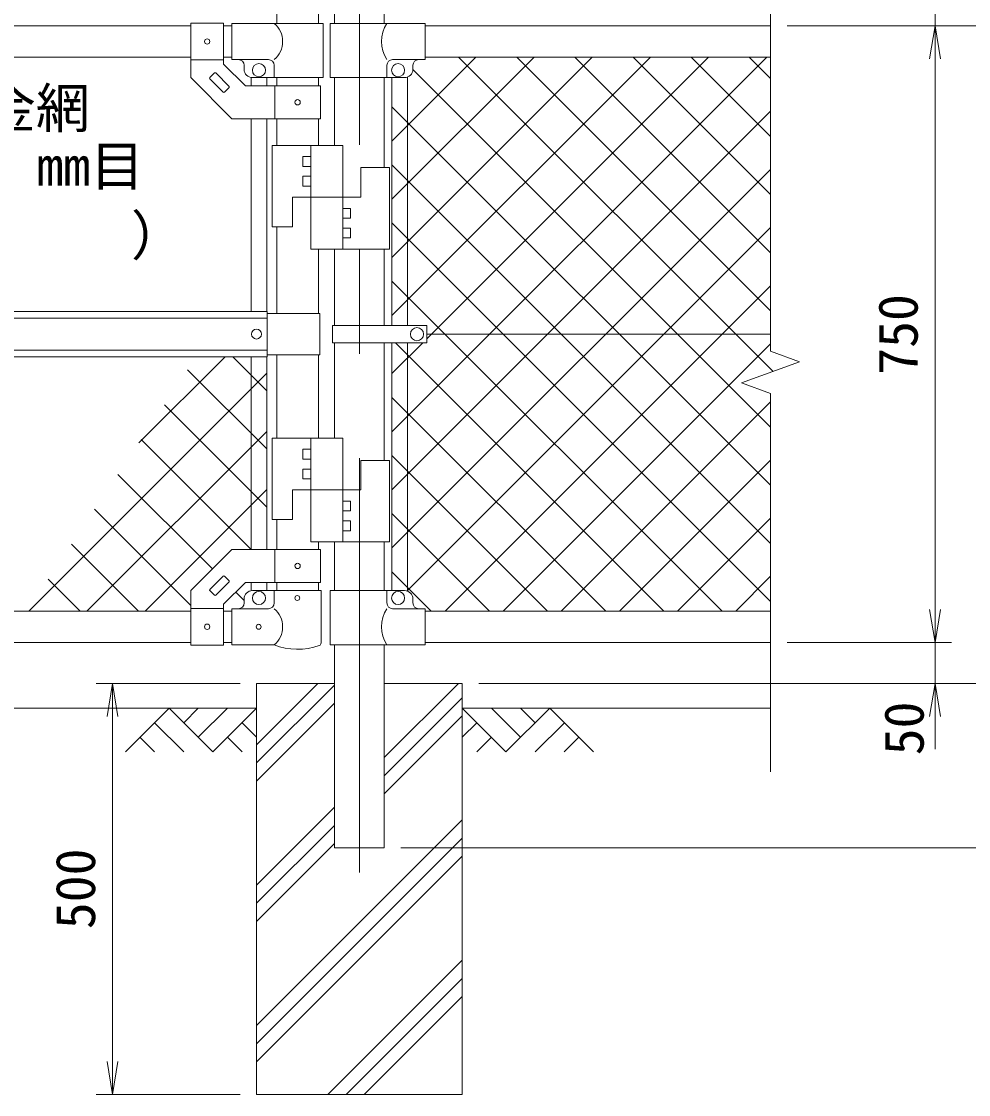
# Model space of a CAD drawing. Units: millimetres, scale not verified. Extents: x -4200 to 4200, y -2970 to 2970.
# Drawn here: x 2073 to 3225, y -639 to 667 of the extents above; entities that cross this region are included whole.
import ezdxf
from ezdxf.enums import TextEntityAlignment as Align

# ---------------------------------------------------------------- set-up
doc = ezdxf.new("R2010")
doc.units = ezdxf.units.MM
doc.header["$LTSCALE"] = 20
doc.linetypes.add('USER1', pattern=[50.8, 31.75, -6.35, 6.35, -6.35])
for name, color, linetype, lineweight in [('0-1_D-STR4', 7, 'Continuous', 9), ('0-2_D-BMK', 2, 'USER1', 13), ('0-3_D-STR1', 1, 'Continuous', 18), ('0-4_D-BGD', 7, 'Continuous', 9), ('0-5_D-DCR-HCH', 7, 'Continuous', 9), ('0-6_D-STR3', 3, 'Continuous', 13), ('0-7_D-STR-DIM', 7, 'Continuous', 9), ('0-8_0', 7, 'Continuous', 9), ('0-9_D-STR-TXT', 7, 'Continuous', 9), ('0-A_D-STR2', 7, 'Continuous', 9)]:
    doc.layers.add(name, color=color, linetype=linetype, lineweight=lineweight)
doc.styles.add('ＭＳ ゴシック', font='')
doc.styles.get('ＭＳ ゴシック').set_extended_font_data('MS Gothic')

# ---------------------------------------------------------------- blocks, each defined once
blk = doc.blocks.new('_Open')
at = {"layer": '0-8_0'}
blk.add_line((-20, 3.33), (0, 0), dxfattribs=at)
blk.add_lwpolyline([(-20, -3.33), (0, 0), (-20, 0)], dxfattribs=at)

msp = doc.modelspace()

# ---------------------------------------------------------------- linework, layer by layer
at = {"layer": '0-1_D-STR4'}
for p, q in [((2359.22, -138.63), (2359.22, -638.63)), ((2453.97, -138.63), (2359.22, -138.63)), ((2609.22, -138.63), (2514.47, -138.63)), ((2609.22, -138.63), (2609.22, -638.63)), ((2609.22, -638.63), (2359.22, -638.63))]:
    msp.add_line(p, q, dxfattribs=at)
at = {"layer": '0-2_D-BMK'}
msp.add_line((2484.22, 1151.52), (2484.22, -368.63), dxfattribs=at)
at = {"layer": '0-3_D-STR1'}
for p, q in [((2383.67, 1100.37), (2383.67, 664.37)), ((2434.47, 1100.37), (2434.47, 664.37)), ((2453.97, 1100.37), (2453.97, 664.37)), ((2514.47, 1100.37), (2514.47, 664.37)), ((1644.87, 661.37), (2279.07, 661.37)), ((2319.07, 661.37), (2329.07, 661.37)), ((2564.22, 661.37), (2984.22, 661.37)), ((1644.87, 623.37), (2279.07, 623.37)), ((2319.07, 623.37), (2329.07, 623.37)), ((2564.22, 623.37), (2984.22, 623.37)), ((2352.57, 598.37), (2352.57, 588.37)), ((2371.57, 598.37), (2371.57, 588.37)), ((2383.67, 598.37), (2383.67, 588.37)), ((2434.47, 598.37), (2434.47, 588.37)), ((2453.97, 598.37), (2453.97, 515.87)), ((2514.47, 598.37), (2514.47, 488.87)), ((2523.72, 598.37), (2523.72, 296.87)), ((2542.72, 599), (2542.72, 296.87)), ((2352.57, 548.37), (2352.57, 313.87)), ((2371.57, 548.37), (2371.57, 313.87)), ((2383.67, 548.37), (2383.67, 515.87)), ((2434.47, 548.37), (2434.47, 515.87)), ((2383.67, 416.87), (2383.67, 311.37)), ((2434.47, 389.87), (2434.47, 311.37)), ((2453.97, 389.87), (2453.97, 296.87)), ((2514.47, 389.87), (2514.47, 296.87)), ((2453.97, 275.87), (2453.97, 159.77)), ((2514.47, 275.87), (2514.47, 132.77)), ((2523.72, 275.87), (2523.72, -25.63)), ((2542.72, 275.87), (2542.72, -26.27)), ((2383.67, 261.37), (2383.67, 159.77)), ((2434.47, 261.37), (2434.47, 159.77)), ((2352.57, 258.87), (2352.57, 24.37)), ((2371.57, 258.87), (2371.57, 24.37)), ((2383.67, 60.77), (2383.67, 24.37)), ((2434.47, 33.77), (2434.47, 24.37)), ((2453.97, 33.77), (2453.97, -25.63)), ((2514.47, 33.77), (2514.47, -25.63)), ((2352.57, -15.63), (2352.57, -25.75)), ((2371.57, -15.63), (2371.57, -25.63)), ((2383.67, -15.63), (2383.67, -25.63)), ((2434.47, -15.63), (2434.47, -25.63)), ((1644.87, -50.63), (2279.07, -50.63)), ((2319.07, -50.63), (2329.07, -50.63)), ((2564.22, -50.63), (2984.22, -50.63)), ((1644.87, -88.63), (2279.07, -88.63)), ((2319.07, -88.63), (2329.07, -88.63)), ((2564.22, -88.63), (2984.22, -88.63)), ((2453.97, -91.63), (2453.97, -338.63)), ((2514.47, -91.63), (2514.47, -338.63))]:
    msp.add_line(p, q, dxfattribs=at)
msp.add_lwpolyline([(2514.47, -91.63), (2514.47, -338.63), (2453.97, -338.63)], dxfattribs=at)
at = {"layer": '0-4_D-BGD'}
for p, q in [((609.22, -168.63), (2359.22, -168.63)), ((2984.22, -168.63), (2609.22, -168.63))]:
    msp.add_line(p, q, dxfattribs=at)
at = {"layer": '0-5_D-DCR-HCH'}
for p, q in [((2359.22, -213.23), (2433.82, -138.63)), ((2359.22, -235.33), (2453.97, -140.58)), ((2514.47, -228.69), (2604.52, -138.63)), ((2514.47, -250.79), (2609.22, -156.04)), ((2252.79, -168.63), (2199.58, -221.84)), ((2252.79, -168.63), (2306, -221.84)), ((2270.53, -186.37), (2288.27, -168.63)), ((2288.27, -204.11), (2323.74, -168.63)), ((2306, -221.84), (2359.22, -168.63)), ((2359.22, -257.43), (2453.97, -162.68)), ((2662.43, -221.84), (2609.22, -168.63)), ((2680.16, -204.11), (2644.69, -168.63)), ((2715.64, -168.63), (2662.43, -221.84)), ((2697.99, -186.46), (2680.16, -168.63)), ((2715.64, -168.63), (2768.85, -221.84)), ((2514.47, -272.89), (2609.22, -178.14)), ((2235.05, -186.37), (2270.69, -221.84)), ((2341.48, -186.37), (2359.22, -204.03)), ((2626.95, -186.37), (2609.22, -204.03)), ((2733.38, -186.37), (2697.74, -221.84)), ((2217.32, -204.11), (2235.14, -221.84)), ((2323.74, -204.11), (2341.56, -221.84)), ((2644.69, -204.11), (2626.87, -221.84)), ((2751.11, -204.11), (2733.3, -221.84)), ((2359.22, -383.94), (2453.97, -289.19)), ((2359.22, -554.65), (2609.22, -304.65)), ((2359.22, -406.04), (2453.97, -311.29)), ((2359.22, -576.75), (2609.22, -326.75)), ((2359.22, -428.14), (2453.97, -333.39)), ((2359.22, -598.84), (2609.22, -348.84)), ((2445.94, -638.63), (2609.22, -475.36)), ((2468.04, -638.63), (2609.22, -497.46)), ((2490.14, -638.63), (2609.22, -519.55))]:
    msp.add_line(p, q, dxfattribs=at)
at = {"layer": '0-6_D-STR3'}
for p, q in [((2279.07, 664.62), (2279.07, 598.37)), ((2319.07, 664.62), (2279.07, 664.62)), ((2319.07, 664.62), (2319.07, 614.94)), ((2329.07, 664.37), (2440.02, 664.37)), ((2329.07, 620.37), (2329.07, 664.37)), ((2440.02, 664.37), (2440.02, 598.37)), ((2448.52, 664.37), (2564.22, 664.37)), ((2448.52, 598.37), (2448.52, 664.37)), ((2564.22, 620.37), (2564.22, 664.37)), ((2319.07, 620.12), (2279.07, 620.12)), ((2345.63, 588.37), (2319.07, 614.94)), ((2329.07, 620.37), (2373.52, 620.37)), ((2524.62, 620.37), (2564.22, 620.37)), ((2308.05, 604.03), (2302.4, 598.38)), ((2325.73, 587.77), (2309.47, 604.03)), ((2344.07, 608.37), (2344.07, 613.37)), ((2380.52, 598.37), (2380.52, 613.37)), ((2517.62, 598.37), (2517.62, 613.37)), ((2549.22, 608.37), (2549.22, 613.37)), ((2318.66, 580.7), (2302.4, 596.96)), ((2436.77, 588.37), (2345.63, 588.37)), ((2440.02, 598.37), (2354.07, 598.37)), ((2381.37, 588.37), (2381.37, 548.37)), ((2436.77, 588.37), (2436.77, 548.37)), ((2448.52, 598.37), (2539.22, 598.37)), ((2325.73, 586.36), (2320.08, 580.7)), ((2463.97, 515.87), (2377.97, 515.87)), ((2377.97, 515.87), (2377.97, 416.87)), ((2424.97, 515.87), (2424.97, 389.87)), ((2463.97, 515.87), (2463.97, 389.87)), ((2415.47, 502.37), (2415.47, 490.37)), ((2424.97, 502.37), (2415.47, 502.37)), ((2424.97, 490.37), (2415.47, 490.37)), ((2520.96, 488.87), (2485.96, 488.87)), ((2485.96, 488.87), (2485.96, 452.87)), ((2520.96, 488.87), (2520.96, 389.87)), ((2415.47, 478.37), (2415.47, 466.37)), ((2424.97, 478.37), (2415.47, 478.37)), ((2424.97, 466.37), (2415.47, 466.37)), ((2485.96, 452.87), (2402.97, 452.87)), ((2402.97, 452.87), (2402.97, 416.87)), ((2463.97, 439.37), (2473.47, 439.37)), ((2473.46, 427.37), (2473.47, 439.37)), ((2463.97, 427.37), (2473.46, 427.37)), ((2402.97, 416.87), (2377.97, 416.87)), ((2463.97, 415.37), (2473.46, 415.37)), ((2473.46, 403.37), (2473.46, 415.37)), ((2463.97, 403.37), (2473.46, 403.37)), ((2520.96, 389.87), (2424.97, 389.87)), ((1551.97, 313.87), (2371.97, 313.87)), ((2371.97, 313.87), (2371.97, 258.87)), ((1551.97, 305.87), (2371.97, 305.87)), ((2371.97, 311.37), (2436.07, 311.37)), ((2436.07, 311.37), (2436.07, 261.37)), ((2451.42, 275.87), (2451.42, 296.87)), ((2566.21, 296.87), (2451.42, 296.87)), ((2566.21, 275.87), (2566.21, 296.87)), ((2566.21, 275.87), (2451.42, 275.87)), ((2566.21, 286.37), (2984.22, 286.37)), ((1551.97, 266.87), (2371.97, 266.87)), ((2371.97, 261.37), (2436.07, 261.37)), ((1551.97, 258.87), (2371.97, 258.87)), ((2463.97, 159.77), (2377.97, 159.77)), ((2377.97, 159.77), (2377.97, 60.77)), ((2424.97, 159.77), (2424.97, 33.77)), ((2463.97, 159.77), (2463.97, 33.77)), ((2415.47, 146.27), (2415.47, 134.27)), ((2424.97, 146.27), (2415.47, 146.27)), ((2424.97, 134.27), (2415.47, 134.27)), ((2520.96, 132.77), (2485.96, 132.77)), ((2485.96, 132.77), (2485.96, 96.77)), ((2520.96, 132.77), (2520.96, 33.77)), ((2415.47, 122.27), (2415.47, 110.27)), ((2424.97, 122.27), (2415.47, 122.27)), ((2424.97, 110.27), (2415.47, 110.27)), ((2485.96, 96.77), (2402.97, 96.77)), ((2402.97, 96.77), (2402.97, 60.77)), ((2463.97, 83.27), (2473.47, 83.27)), ((2473.46, 71.27), (2473.47, 83.27)), ((2463.97, 71.27), (2473.46, 71.27)), ((2402.97, 60.77), (2377.97, 60.77)), ((2463.97, 59.27), (2473.46, 59.27)), ((2473.46, 47.27), (2473.46, 59.27)), ((2463.97, 47.27), (2473.46, 47.27)), ((2520.96, 33.77), (2424.97, 33.77)), ((2381.37, -15.63), (2381.37, 24.37)), ((2436.77, -15.63), (2436.77, 24.37)), ((2318.66, -7.97), (2302.4, -24.23)), ((2325.73, -13.62), (2320.08, -7.97)), ((2279.07, -91.88), (2279.07, -25.63)), ((2308.05, -31.3), (2302.4, -25.64)), ((2325.73, -15.04), (2309.47, -31.3)), ((2345.63, -15.63), (2319.07, -42.2)), ((2436.77, -15.63), (2345.63, -15.63)), ((2380.52, -25.63), (2354.07, -25.63)), ((2437.62, -25.63), (2380.52, -25.63)), ((2380.52, -25.63), (2380.52, -40.63)), ((2437.62, -25.63), (2437.62, -89.33)), ((2448.52, -25.63), (2539.22, -25.63)), ((2448.52, -25.63), (2448.52, -91.63)), ((2517.62, -25.63), (2517.62, -40.63)), ((2344.07, -40.63), (2344.07, -35.63)), ((2549.22, -35.63), (2549.22, -40.63)), ((2319.07, -47.38), (2279.07, -47.38)), ((2319.07, -91.88), (2319.07, -42.2)), ((2329.07, -47.63), (2373.52, -47.63)), ((2329.07, -91.63), (2329.07, -47.63)), ((2524.62, -47.63), (2564.22, -47.63)), ((2564.22, -47.63), (2564.22, -91.63)), ((2319.07, -91.88), (2279.07, -91.88)), ((2329.07, -91.63), (2380.52, -91.63)), ((2448.52, -91.63), (2564.22, -91.63))]:
    msp.add_line(p, q, dxfattribs=at)
for points in [[(2436.77, 548.37), (2329.07, 548.37), (2279.07, 598.37)], [(2436.77, 24.37), (2329.07, 24.37), (2279.07, -25.63)]]:
    msp.add_lwpolyline(points, dxfattribs=at)
for centre, radius in [((2299.07, 642.37), 3.25), ((2362.07, 607.37), 8), ((2531.22, 607.37), 8), ((2409.07, 568.37), 3.25), ((2359.07, 286.37), 6), ((2554.21, 286.37), 8), ((2409.07, 4.37), 3.25), ((2362.07, -34.63), 8), ((2408.67, -34.63), 3), ((2531.22, -34.63), 8), ((2299.07, -69.63), 3.25), ((2361.67, -69.63), 3)]:
    msp.add_circle(centre, radius, dxfattribs=at)
for centre, radius, start, end in [((2362.32, 642.37), 28.55, 309.59418, 50.40582), ((2551.83, 642.37), 40.68, 147.25964, 212.74036), ((2337.07, 613.37), 7, 0, 90), ((2373.52, 613.37), 7, 0, 90), ((2524.62, 613.37), 7, 90, 180), ((2556.22, 613.37), 7, 90, 180), ((2308.76, 603.33), 1, 45, 135), ((2354.07, 608.37), 10, 180, 270), ((2539.22, 608.37), 10, 270, 0), ((2303.1, 597.67), 1, 135, 225), ((2325.03, 587.06), 1, 315, 45), ((2319.37, 581.41), 1, 225, 315), ((2319.37, -8.67), 1, 45, 135), ((2303.1, -24.94), 1, 135, 225), ((2325.03, -14.33), 1, 315, 45), ((2354.07, -35.63), 10, 90, 180), ((2539.22, -35.63), 10, 0, 90), ((2308.76, -30.59), 1, 225, 315), ((2337.07, -40.63), 7, 270, 0), ((2373.52, -40.63), 7, 270, 0), ((2362.32, -69.63), 28.55, 309.59418, 50.40582), ((2551.83, -69.63), 40.68, 147.25964, 212.74036), ((2524.62, -40.63), 7, 180, 270), ((2556.22, -40.63), 7, 180, 270), ((2434.32, -89.33), 3.3, 289.22051, 0), ((2409.07, -16.9), 80, 249.0916, 289.22051)]:
    msp.add_arc(centre, radius, start, end, dxfattribs=at)
at = {"layer": '0-7_D-STR-DIM'}
for p, q in [((2984.22, 1151.52), (2984.22, 265.59)), ((3184.22, 661.37), (3184.22, 761.37)), ((3004.22, 661.37), (3204.22, 661.37)), ((3004.22, 661.37), (3334.22, 661.37)), ((3024.22, 661.37), (3204.22, 661.37)), ((3024.22, 661.37), (3334.22, 661.37)), ((3184.22, 621.37), (3184.22, -48.63)), ((3184.22, 621.37), (3184.22, 581.37)), ((3019.45, 252.77), (2984.22, 265.59)), ((2948.98, 227.12), (3019.45, 252.77)), ((2984.22, 214.29), (2948.98, 227.12)), ((2984.22, 214.29), (2984.22, -245.94)), ((3184.22, -48.63), (3184.22, -8.63)), ((3004.22, -88.63), (3204.22, -88.63)), ((3024.22, -88.63), (3204.22, -88.63)), ((3184.22, -88.63), (3184.22, -138.63)), ((2339.22, -138.63), (2164, -138.63)), ((2629.22, -138.63), (3204.22, -138.63)), ((2629.22, -138.63), (3334.22, -138.63)), ((2649.22, -138.63), (3334.22, -138.63)), ((2184, -178.63), (2184, -598.63)), ((3184.22, -178.63), (3184.22, -218.63)), ((2534.47, -338.63), (3334.22, -338.63)), ((2534.47, -338.63), (3464.22, -338.63)), ((2339.22, -638.63), (2164, -638.63))]:
    msp.add_line(p, q, dxfattribs=at)
at = {"layer": '0-A_D-STR2'}
for p, q in [((2523.72, 521.19), (2625.89, 623.37)), ((2523.72, 450.48), (2696.6, 623.37)), ((2523.72, 379.77), (2767.31, 623.37)), ((2523.72, 309.06), (2838.03, 623.37)), ((2523.72, 167.64), (2979.45, 623.37)), ((2566.21, 280.84), (2908.74, 623.37)), ((2987.13, 241), (2604.76, 623.37)), ((2984.22, 314.62), (2675.47, 623.37)), ((2984.22, 385.34), (2746.18, 623.37)), ((2984.22, 456.05), (2816.89, 623.37)), ((2984.22, 526.76), (2887.6, 623.37)), ((2984.22, 597.47), (2958.32, 623.37)), ((2984.22, 173.2), (2549.21, 608.2)), ((2984.22, 102.49), (2523.72, 562.99)), ((2523.72, 96.93), (2984.22, 557.43)), ((2984.22, 31.78), (2523.72, 492.28)), ((2523.72, 26.21), (2984.22, 486.71)), ((2984.22, -38.93), (2523.72, 421.57)), ((2542.14, -26.07), (2984.22, 416)), ((2925.21, -50.63), (2523.72, 350.86)), ((2588.29, -50.63), (2984.22, 345.29)), ((2523.72, 238.35), (2561.24, 275.87)), ((2854.5, -50.63), (2528, 275.87)), ((2659, -50.63), (2984.22, 274.58)), ((2320.94, 258.87), (2216.03, 153.96)), ((2330.18, 258.87), (2371.57, 217.48)), ((2371.57, 238.78), (2082.15, -50.63)), ((2275.35, 242.99), (2371.57, 146.77)), ((2783.79, -50.63), (2523.72, 209.44)), ((2247.08, 200.55), (2371.57, 76.06)), ((2729.71, -50.63), (2984.22, 203.87)), ((2371.57, 168.07), (2152.86, -50.63)), ((2218.8, 158.11), (2352.55, 24.37)), ((2713.08, -50.63), (2523.72, 138.73)), ((2800.42, -50.63), (2984.22, 133.16)), ((2190.53, 115.68), (2305.45, 0.75)), ((2371.57, 97.36), (2223.58, -50.63)), ((2162.25, 73.24), (2279.07, -43.57)), ((2642.37, -50.63), (2523.72, 68.02)), ((2871.13, -50.63), (2984.22, 62.45)), ((2133.98, 30.81), (2215.42, -50.63)), ((2105.7, -11.63), (2144.71, -50.63)), ((2571.65, -50.63), (2523.72, -2.69)), ((2941.84, -50.63), (2984.22, -8.26)), ((2333.74, -27.53), (2344.07, -37.86))]:
    msp.add_line(p, q, dxfattribs=at)

# ---------------------------------------------------------------- block references
at = {"layer": '0-7_D-STR-DIM', "xscale": 2, "yscale": 2}
for p, rotation in [((3184.22, 661.37), 90), ((3184.22, 661.37), 90), ((3184.22, -88.63), 270), ((3184.22, -88.63), 270), ((2184, -138.63), 90), ((3184.22, -138.63), 90), ((2184, -638.63), 270)]:
    msp.add_blockref('_Open', p, dxfattribs=dict(at, rotation=rotation))

# ---------------------------------------------------------------- texts
at = {"layer": '0-7_D-STR-DIM', "style": 'ＭＳ ゴシック'}
for s, p in [('750', (3177.47, 236.87)), ('50', (3184.75, -226.01)), ('500', (2177.25, -437.51))]:
    msp.add_text(s, height=48.09, rotation=90, dxfattribs=at).set_placement(p, align=Align.BOTTOM_LEFT)
at = {"layer": '0-9_D-STR-TXT', "style": 'ＭＳ ゴシック'}
for s, p in [('菱形金網', (1894.02, 522.91)), ('φ   x   mm目', (1812.8, 452.47)), ('（\u3000\u3000   \u3000\u3000）', (1780.32, 368))]:
    msp.add_text(s, height=48.09, dxfattribs=at).set_placement(p, align=Align.BOTTOM_LEFT)

doc.saveas('drawing.dxf')
